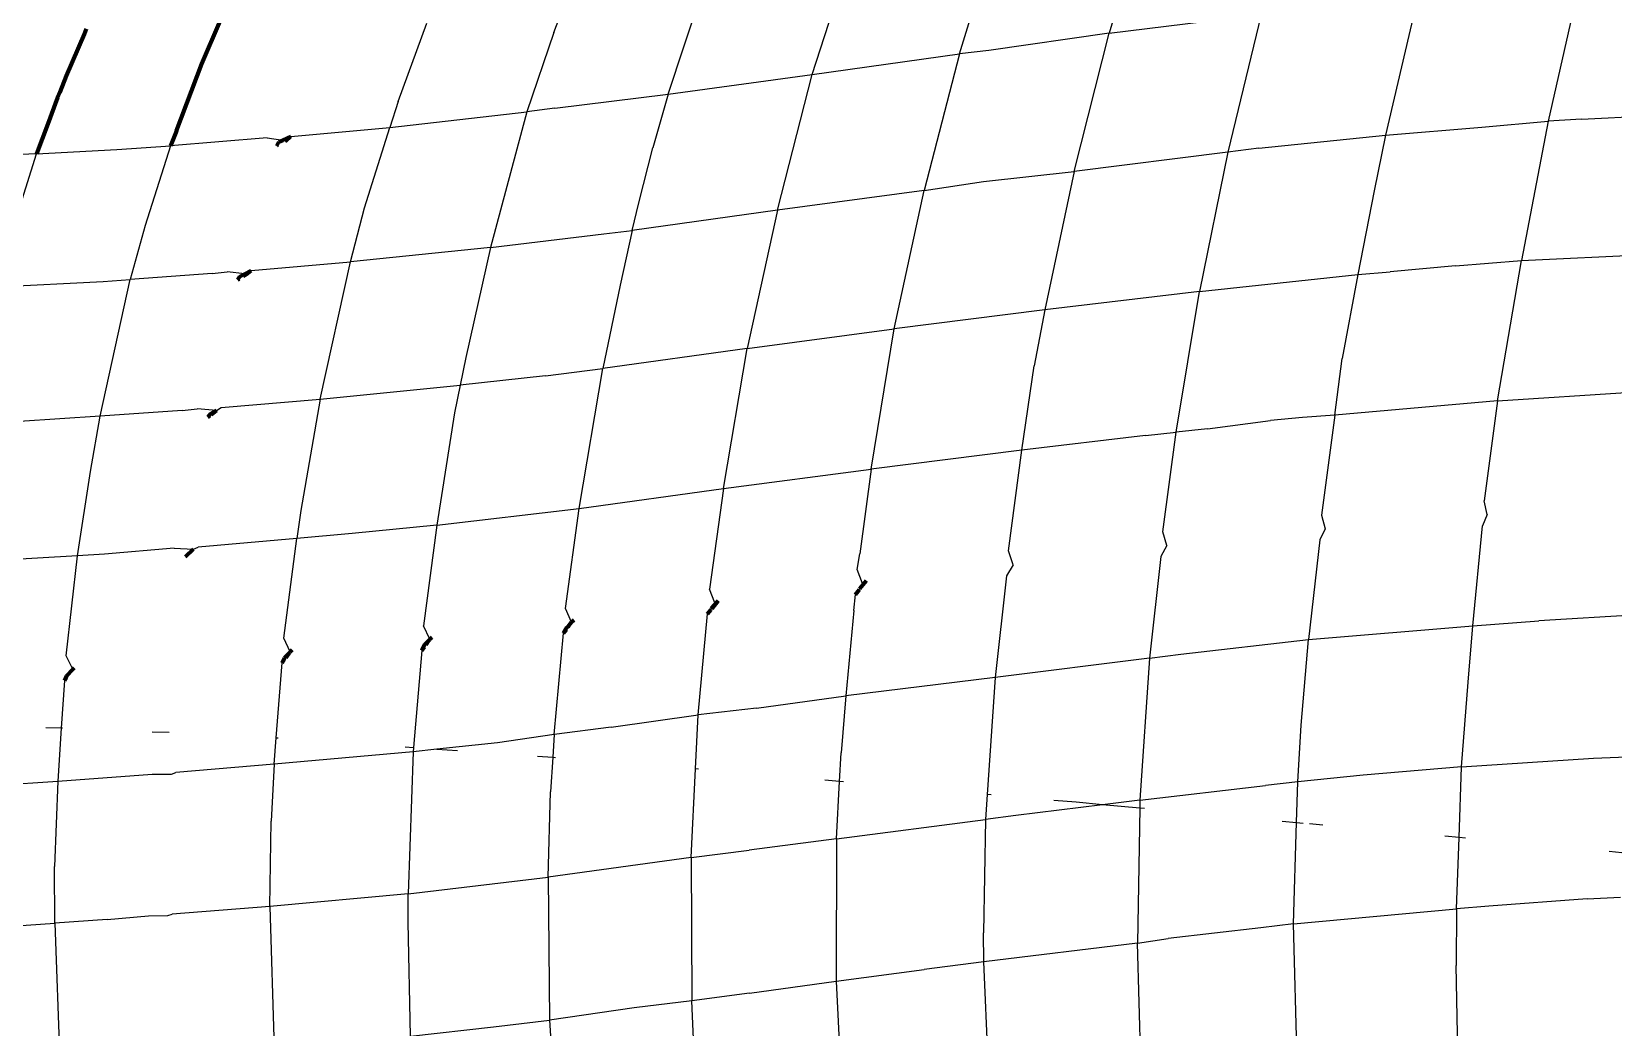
# Model space of a CAD drawing. Header units: millimetres. Extents: x 4307 to 31003, y 2809 to 20009.
# Drawn here: x 7252.4 to 7376.8, y 7338.3 to 7416.7 of the extents above; entities that cross this region are included whole.
import ezdxf

# ---------------------------------------------------------------- set-up
doc = ezdxf.new("R2010")
doc.units = ezdxf.units.MM
doc.layers.add('ProfileEdges', color=7, linetype='Continuous')

msp = doc.modelspace()

# ---------------------------------------------------------------- linework, layer by layer
for p, q in [((7340.39, 7427.2), (7337.15, 7416.57)), ((7325.39, 7414.95), (7328.65, 7425.56)), ((7313.8, 7413.33), (7317.21, 7423.84)), ((7302.47, 7411.78), (7305.91, 7422.19)), ((7293.46, 7416.62), (7295, 7420.68)), ((7374.16, 7420.5), (7371.71, 7409.64)), ((7361.43, 7419.34), (7358.92, 7408.55)), ((7337.15, 7416.57), (7349.12, 7418.05)), ((7349.12, 7418.05), (7346.51, 7407.21)), ((7281.22, 7411.21), (7283.47, 7417.37)), ((7293.46, 7416.62), (7291.34, 7410.39)), ((7337.15, 7416.57), (7327.7, 7415.2)), ((7334.4, 7405.7), (7337.15, 7416.57)), ((7313.8, 7413.33), (7325.39, 7414.95)), ((7325.39, 7414.95), (7322.6, 7404.18)), ((7327.7, 7415.2), (7325.39, 7414.95)), ((7302.47, 7411.78), (7313.8, 7413.33)), ((7311.06, 7402.65), (7313.8, 7413.33)), ((7293.55, 7410.68), (7302.47, 7411.78)), ((7302.47, 7411.78), (7301.26, 7407.56)), ((7281.22, 7411.21), (7280.55, 7409.14)), ((7280.55, 7409.14), (7291.34, 7410.39)), ((7291.34, 7410.39), (7288.48, 7399.71)), ((7293.55, 7410.68), (7291.34, 7410.39)), ((7374.34, 7409.82), (7384.87, 7410.31)), ((7272.77, 7408.44), (7280.55, 7409.14)), ((7278.55, 7402.83), (7280.55, 7409.14)), ((7358.92, 7408.55), (7366.48, 7409.17)), ((7366.48, 7409.17), (7371.71, 7409.64)), ((7371.71, 7409.64), (7369.6, 7398.69)), ((7374.34, 7409.82), (7371.71, 7409.64)), ((7270.89, 7408.34), (7263.3, 7407.71)), ((7270.89, 7408.34), (7272.12, 7408.15)), ((7272.12, 7408.15), (7272.39, 7408.11)), ((7348.95, 7407.52), (7358.92, 7408.55)), ((7358.92, 7408.55), (7358.01, 7404.16)), ((7252.75, 7407.08), (7244.5, 7406.74)), ((7250.77, 7400.82), (7252.75, 7407.08)), ((7252.75, 7407.08), (7259.06, 7407.42)), ((7259.06, 7407.42), (7263.3, 7407.71)), ((7263.3, 7407.71), (7261.29, 7401.44)), ((7300.15, 7403.23), (7301.26, 7407.56)), ((7346.51, 7407.21), (7334.4, 7405.7)), ((7346.51, 7407.21), (7344.26, 7396.25)), ((7348.95, 7407.52), (7346.51, 7407.21)), ((7327.28, 7404.91), (7334.4, 7405.7)), ((7334.4, 7405.7), (7332.09, 7394.81)), ((7322.6, 7404.18), (7311.06, 7402.65)), ((7320.24, 7393.31), (7322.6, 7404.18)), ((7322.6, 7404.18), (7327.28, 7404.91)), ((7358.01, 7404.16), (7356.73, 7397.58)), ((7277.47, 7398.58), (7278.55, 7402.83)), ((7299.63, 7401.04), (7300.15, 7403.23)), ((7311.06, 7402.65), (7299.63, 7401.04)), ((7311.06, 7402.65), (7308.68, 7391.76)), ((7261.29, 7401.44), (7260.13, 7397.19)), ((7288.48, 7399.71), (7297.4, 7400.77)), ((7297.4, 7400.77), (7299.63, 7401.04)), ((7299.63, 7401.04), (7298.68, 7396.73)), ((7288.48, 7399.71), (7277.47, 7398.58)), ((7288.48, 7399.71), (7286.54, 7391.04)), ((7369.6, 7398.69), (7380.08, 7399.19)), ((7266.58, 7397.65), (7267.76, 7397.8)), ((7269.15, 7397.64), (7267.76, 7397.8)), ((7269.65, 7397.9), (7277.47, 7398.58)), ((7275.06, 7387.78), (7277.47, 7398.58)), ((7356.73, 7397.58), (7359.27, 7397.78)), ((7364.41, 7398.26), (7359.27, 7397.78)), ((7364.41, 7398.26), (7369.6, 7398.69)), ((7367.72, 7387.63), (7369.6, 7398.69)), ((7249.63, 7396.6), (7258, 7397.04)), ((7257.76, 7386.42), (7260.13, 7397.19)), ((7258, 7397.04), (7260.13, 7397.19)), ((7266.58, 7397.65), (7260.13, 7397.19)), ((7269.27, 7397.62), (7269.15, 7397.64)), ((7298.68, 7396.73), (7297.31, 7390.19)), ((7344.26, 7396.25), (7356.73, 7397.58)), ((7356.73, 7397.58), (7355.51, 7390.98)), ((7344.26, 7396.25), (7332.09, 7394.81)), ((7342.44, 7385.18), (7344.26, 7396.25)), ((7332.09, 7394.81), (7320.24, 7393.31)), ((7332.09, 7394.81), (7331.25, 7390.4)), ((7308.68, 7391.76), (7320.24, 7393.31)), ((7318.44, 7382.27), (7320.24, 7393.31)), ((7308.68, 7391.76), (7297.31, 7390.19)), ((7306.82, 7380.73), (7308.68, 7391.76)), ((7286.54, 7391.04), (7286.09, 7388.88)), ((7330.3, 7383.76), (7331.25, 7390.4)), ((7354.92, 7386.52), (7355.51, 7390.98)), ((7292.8, 7389.6), (7286.09, 7388.88)), ((7292.8, 7389.6), (7297.31, 7390.19)), ((7295.44, 7379.17), (7297.31, 7390.19)), ((7275.06, 7387.78), (7286.09, 7388.88)), ((7286.09, 7388.88), (7285.65, 7386.7)), ((7367.72, 7387.63), (7378.24, 7388.31)), ((7264.21, 7386.88), (7257.76, 7386.42)), ((7264.21, 7386.88), (7265.38, 7387)), ((7266.9, 7386.88), (7265.38, 7387)), ((7266.9, 7386.88), (7267.27, 7387.1)), ((7267.27, 7387.1), (7275.06, 7387.78)), ((7275.06, 7387.78), (7273.55, 7379)), ((7285.65, 7386.7), (7284.25, 7377.85)), ((7367.72, 7387.63), (7354.92, 7386.52)), ((7367.72, 7387.63), (7366.68, 7379.76)), ((7257.76, 7386.42), (7251.4, 7386.02)), ((7256.99, 7382.07), (7257.76, 7386.42)), ((7344.91, 7385.44), (7342.44, 7385.18)), ((7344.91, 7385.44), (7349.85, 7386.08)), ((7352.37, 7386.33), (7349.85, 7386.08)), ((7354.92, 7386.52), (7352.37, 7386.33)), ((7354.92, 7386.52), (7353.86, 7378.65)), ((7340.01, 7384.92), (7330.3, 7383.76)), ((7340.01, 7384.92), (7342.44, 7385.18)), ((7341.38, 7377.33), (7342.44, 7385.18)), ((7330.3, 7383.76), (7318.44, 7382.27)), ((7329.23, 7375.82), (7330.3, 7383.76)), ((7255.98, 7375.44), (7256.99, 7382.07)), ((7306.82, 7380.73), (7318.44, 7382.27)), ((7318.44, 7382.27), (7317.53, 7375.59)), ((7295.44, 7379.17), (7306.82, 7380.73)), ((7306.82, 7380.73), (7305.71, 7372.81)), ((7284.25, 7377.85), (7295.44, 7379.17)), ((7294.37, 7371.3), (7295.44, 7379.17)), ((7366.9, 7378.69), (7366.68, 7379.76)), ((7273.55, 7379), (7273.24, 7376.79)), ((7353.86, 7378.65), (7354.17, 7377.55)), ((7366.9, 7378.69), (7366.55, 7377.8)), ((7273.24, 7376.79), (7265.46, 7376.12)), ((7272.22, 7368.95), (7273.24, 7376.79)), ((7277.6, 7377.19), (7273.24, 7376.79)), ((7284.25, 7377.85), (7277.6, 7377.19)), ((7284.25, 7377.85), (7283.21, 7369.94)), ((7341.71, 7376.24), (7341.38, 7377.33)), ((7353.73, 7376.7), (7352.86, 7368.86)), ((7354.17, 7377.55), (7353.73, 7376.7)), ((7365.78, 7369.94), (7366.55, 7377.8)), ((7255.98, 7375.44), (7245.48, 7374.82)), ((7255.07, 7367.57), (7255.98, 7375.44)), ((7258.1, 7375.58), (7255.98, 7375.44)), ((7263.58, 7376.04), (7258.1, 7375.58)), ((7263.58, 7376.04), (7265.1, 7375.95)), ((7265.1, 7375.95), (7265.46, 7376.12)), ((7317.32, 7374.35), (7317.53, 7375.59)), ((7329.6, 7374.73), (7329.23, 7375.82)), ((7341.23, 7375.38), (7340.34, 7367.38)), ((7341.71, 7376.24), (7341.23, 7375.38)), ((7317.74, 7373.27), (7317.32, 7374.35)), ((7329.6, 7374.73), (7329.09, 7373.87)), ((7317.74, 7373.27), (7317.52, 7372.85)), ((7329.09, 7373.87), (7328.2, 7365.87)), ((7306.14, 7371.73), (7305.71, 7372.81)), ((7306.14, 7371.73), (7305.84, 7371.29)), ((7317.06, 7371.13), (7317.2, 7372.39)), ((7294.84, 7370.22), (7294.37, 7371.3)), ((7304.81, 7362.91), (7305.56, 7370.86)), ((7317.06, 7371.13), (7316.43, 7364.42)), ((7378.82, 7370.79), (7370.97, 7370.32)), ((7283.69, 7368.87), (7283.21, 7369.94)), ((7293.48, 7361.38), (7294.23, 7369.35)), ((7294.46, 7369.68), (7294.46, 7369.64)), ((7294.59, 7369.81), (7294.55, 7369.81)), ((7352.86, 7368.86), (7365.78, 7369.94)), ((7365.42, 7365.5), (7365.78, 7369.94)), ((7365.78, 7369.94), (7370.97, 7370.32)), ((7272.71, 7367.88), (7272.22, 7368.95)), ((7283.06, 7367.99), (7282.41, 7360.36)), ((7283.64, 7368.79), (7283.38, 7368.44)), ((7342.81, 7367.7), (7352.86, 7368.86)), ((7352.27, 7362.11), (7352.86, 7368.86)), ((7255.6, 7366.51), (7255.07, 7367.57)), ((7271.62, 7361.11), (7272.07, 7367.01)), ((7340.34, 7367.38), (7328.2, 7365.87)), ((7340.34, 7367.38), (7339.58, 7356.21)), ((7340.34, 7367.38), (7342.81, 7367.7)), ((7254.94, 7365.62), (7254.69, 7361.86)), ((7328.2, 7365.87), (7316.43, 7364.42)), ((7328.2, 7365.87), (7327.55, 7356.65)), ((7364.9, 7358.82), (7365.42, 7365.5)), ((7309.4, 7363.44), (7316.43, 7364.42)), ((7316.43, 7364.42), (7316.06, 7359.94)), ((7309.4, 7363.44), (7304.81, 7362.91)), ((7254.69, 7361.86), (7253.48, 7361.91)), ((7254.69, 7361.86), (7254.43, 7357.7)), ((7254.8, 7361.86), (7254.69, 7361.86)), ((7297.96, 7361.95), (7293.48, 7361.38)), ((7297.96, 7361.95), (7304.81, 7362.91)), ((7304.61, 7358.66), (7304.81, 7362.91)), ((7352.01, 7357.64), (7352.27, 7362.11)), ((7263.18, 7361.52), (7261.86, 7361.57)), ((7271.46, 7359.03), (7271.62, 7361.11)), ((7271.62, 7361.11), (7271.76, 7361.1)), ((7289.02, 7360.73), (7284.26, 7360.23)), ((7293.48, 7361.38), (7289.02, 7360.73)), ((7293.48, 7361.38), (7293.37, 7359.59)), ((7282.38, 7360.02), (7271.46, 7359.03)), ((7281.75, 7360.4), (7282.41, 7360.36)), ((7282.38, 7360.02), (7282, 7348.83)), ((7282.41, 7360.36), (7282.38, 7360.02)), ((7284.26, 7360.23), (7282.38, 7360.02)), ((7282.41, 7360.36), (7282.47, 7360.35)), ((7284.26, 7360.23), (7285.88, 7360.11)), ((7292.18, 7359.67), (7293.37, 7359.59)), ((7293.37, 7359.59), (7293.21, 7356.87)), ((7293.37, 7359.59), (7293.59, 7359.57)), ((7315.94, 7357.67), (7316.06, 7359.94)), ((7364.9, 7358.82), (7375.28, 7359.5)), ((7375.28, 7359.5), (7377.91, 7359.61)), ((7254.43, 7357.7), (7261.86, 7358.26)), ((7261.86, 7358.26), (7263.38, 7358.25)), ((7263.38, 7358.25), (7263.72, 7358.37)), ((7271.46, 7359.03), (7263.72, 7358.37)), ((7271.46, 7359.03), (7271.22, 7354.55)), ((7304.28, 7351.7), (7304.61, 7358.66)), ((7304.84, 7358.64), (7304.61, 7358.66)), ((7357.16, 7358.17), (7352.01, 7357.64)), ((7364.9, 7358.82), (7357.16, 7358.17)), ((7364.7, 7353.27), (7364.9, 7358.82)), ((7244.09, 7357.02), (7254.43, 7357.7)), ((7254.43, 7357.7), (7254.17, 7350.99)), ((7293.01, 7350.15), (7293.21, 7356.87)), ((7315.94, 7357.67), (7314.79, 7357.77)), ((7315.71, 7353.17), (7315.94, 7357.67)), ((7316.25, 7357.64), (7315.94, 7357.67)), ((7339.58, 7356.21), (7349.47, 7357.37)), ((7352.01, 7357.64), (7349.47, 7357.37)), ((7351.91, 7354.45), (7352.01, 7357.64)), ((7327.55, 7356.65), (7327.42, 7354.69)), ((7327.87, 7356.62), (7327.55, 7356.65)), ((7336.64, 7355.85), (7329.81, 7355)), ((7334.57, 7356.04), (7332.8, 7356.19)), ((7336.64, 7355.85), (7334.57, 7356.04)), ((7339.58, 7356.21), (7336.64, 7355.85)), ((7339.57, 7355.58), (7336.64, 7355.85)), ((7339.57, 7355.58), (7339.39, 7344.95)), ((7339.58, 7356.21), (7339.57, 7355.58)), ((7339.94, 7355.54), (7339.57, 7355.58)), ((7271.11, 7347.84), (7271.22, 7354.55)), ((7315.71, 7353.17), (7327.42, 7354.69)), ((7327.42, 7354.69), (7327.28, 7345.75)), ((7329.81, 7355), (7327.42, 7354.69)), ((7350.79, 7354.55), (7351.91, 7354.45)), ((7351.67, 7346.46), (7351.91, 7354.45)), ((7351.91, 7354.45), (7352.42, 7354.4)), ((7352.92, 7354.36), (7353.97, 7354.26)), ((7315.71, 7353.17), (7308.83, 7352.26)), ((7315.71, 7353.17), (7315.69, 7341.97)), ((7364.7, 7353.27), (7363.57, 7353.37)), ((7364.49, 7347.66), (7364.7, 7353.27)), ((7365.2, 7353.22), (7364.7, 7353.27)), ((7304.28, 7351.7), (7308.83, 7352.26)), ((7377.52, 7352.06), (7376.5, 7352.16)), ((7254.18, 7346.52), (7254.17, 7350.99)), ((7304.28, 7351.7), (7293.01, 7350.15)), ((7304.28, 7351.7), (7304.31, 7340.42)), ((7282, 7348.83), (7293.01, 7350.15)), ((7293.01, 7350.15), (7293.11, 7338.9)), ((7282, 7348.83), (7271.11, 7347.84)), ((7282, 7346.6), (7282, 7348.83)), ((7374.79, 7348.43), (7367.04, 7347.86)), ((7374.79, 7348.43), (7377.41, 7348.56)), ((7258.31, 7346.82), (7254.18, 7346.52)), ((7258.31, 7346.82), (7261.55, 7347.1)), ((7261.55, 7347.1), (7263.07, 7347.14)), ((7263.07, 7347.14), (7263.41, 7347.22)), ((7271.11, 7347.84), (7263.41, 7347.22)), ((7271.11, 7347.84), (7271.44, 7336.66)), ((7351.67, 7346.46), (7364.49, 7347.66)), ((7364.49, 7347.66), (7364.47, 7343.18)), ((7367.04, 7347.86), (7364.49, 7347.66)), ((7244, 7345.82), (7254.18, 7346.52)), ((7254.18, 7346.52), (7254.6, 7335.32)), ((7282.18, 7337.64), (7282, 7346.6)), ((7327.31, 7343.49), (7327.28, 7345.75)), ((7349.1, 7346.16), (7341.8, 7345.31)), ((7351.67, 7346.46), (7349.1, 7346.16)), ((7351.96, 7335.24), (7351.67, 7346.46)), ((7339.39, 7344.95), (7327.31, 7343.49)), ((7339.39, 7344.95), (7341.8, 7345.31)), ((7339.71, 7333.75), (7339.39, 7344.95)), ((7327.31, 7343.49), (7322.61, 7342.89)), ((7327.8, 7332.24), (7327.31, 7343.49)), ((7364.59, 7336.46), (7364.47, 7343.18)), ((7308.85, 7341.02), (7315.69, 7341.97)), ((7315.69, 7341.97), (7322.61, 7342.89)), ((7315.69, 7341.97), (7316.25, 7330.71)), ((7308.85, 7341.02), (7304.31, 7340.42)), ((7299.79, 7339.85), (7293.11, 7338.9)), ((7304.31, 7340.42), (7299.79, 7339.85)), ((7304.63, 7333.7), (7304.31, 7340.42)), ((7282.18, 7337.64), (7288.7, 7338.37)), ((7288.7, 7338.37), (7293.11, 7338.9)), ((7293.11, 7338.9), (7293.85, 7327.73))]:
    msp.add_line(p, q)
at = {"layer": 'ProfileEdges', "lineweight": 211}
for p, q in [((7256.49, 7416.51), (7255.07, 7413.21)), ((7256.66, 7416.91), (7256.49, 7416.51)), ((7265.75, 7414.16), (7267.2, 7417.53)), ((7263.77, 7408.88), (7265.75, 7414.16)), ((7255.07, 7413.21), (7254.59, 7411.93)), ((7254.41, 7411.51), (7253.64, 7409.43)), ((7254.41, 7411.51), (7254.59, 7411.93)), ((7253.64, 7409.43), (7252.75, 7407.08)), ((7263.77, 7408.88), (7263.3, 7407.71)), ((7271.65, 7407.7), (7271.82, 7408.02)), ((7271.74, 7407.75), (7271.65, 7407.7)), ((7271.82, 7408.02), (7272.12, 7408.15)), ((7272.12, 7408.15), (7272.77, 7408.44)), ((7272.39, 7408.11), (7272.31, 7408.06)), ((7272.39, 7408.11), (7272.77, 7408.44)), ((7269.15, 7397.64), (7269.65, 7397.9)), ((7269.27, 7397.62), (7269.65, 7397.9)), ((7268.58, 7397.15), (7268.74, 7397.42)), ((7268.58, 7397.15), (7268.7, 7397.23)), ((7268.74, 7397.42), (7269.15, 7397.64)), ((7269, 7397.44), (7269.27, 7397.62)), ((7266.9, 7386.88), (7266.39, 7386.56)), ((7266.51, 7386.57), (7266.9, 7386.88)), ((7266.39, 7386.56), (7266.24, 7386.34)), ((7266.24, 7386.34), (7266.38, 7386.45)), ((7264.47, 7375.37), (7265.1, 7375.95)), ((7318.04, 7373.46), (7317.52, 7372.85)), ((7306.4, 7371.9), (7305.84, 7371.29)), ((7305.91, 7371.3), (7306.4, 7371.9)), ((7317.2, 7372.39), (7317.52, 7372.79)), ((7317.52, 7372.85), (7317.52, 7372.79)), ((7294.84, 7370.22), (7295.05, 7370.41)), ((7305.56, 7370.86), (7305.84, 7371.2)), ((7305.84, 7371.29), (7305.84, 7371.2)), ((7294.23, 7369.35), (7294.47, 7369.8)), ((7294.23, 7369.35), (7294.46, 7369.64)), ((7294.47, 7369.8), (7294.75, 7370.08)), ((7294.59, 7369.81), (7294.75, 7370.08)), ((7294.75, 7370.08), (7294.84, 7370.22)), ((7272.71, 7367.88), (7272.87, 7368.03)), ((7283.29, 7368.43), (7283.06, 7367.99)), ((7283.06, 7367.99), (7283.28, 7368.27)), ((7283.64, 7368.79), (7283.29, 7368.43)), ((7283.41, 7368.44), (7283.64, 7368.79)), ((7283.69, 7368.87), (7283.64, 7368.79)), ((7283.69, 7368.87), (7283.88, 7369.04)), ((7272.07, 7367.01), (7272.27, 7367.41)), ((7272.07, 7367.01), (7272.25, 7367.24)), ((7272.27, 7367.41), (7272.67, 7367.82)), ((7272.39, 7367.42), (7272.67, 7367.82)), ((7272.71, 7367.88), (7272.67, 7367.82)), ((7255.1, 7366), (7254.94, 7365.62)), ((7255.09, 7365.83), (7254.94, 7365.62)), ((7255.1, 7366), (7255.6, 7366.51)), ((7255.6, 7366.51), (7255.71, 7366.63))]:
    msp.add_line(p, q, dxfattribs=at)

doc.saveas('drawing.dxf')
